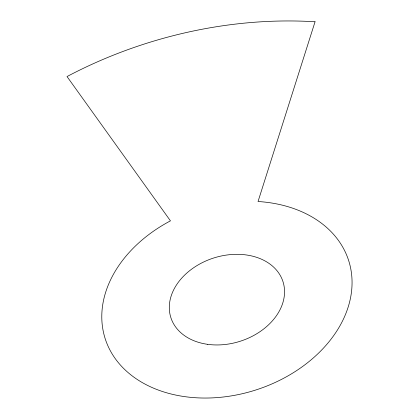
<?xml version="1.0" encoding="UTF-8"?>
<svg xmlns="http://www.w3.org/2000/svg" width="419" height="419" viewBox="0 0 419 419"><rect width="100%" height="100%" fill="white"/><g stroke="black" fill="none" stroke-linecap="round" stroke-linejoin="round"><path stroke-width="0.63" d="M315.051 21.772L258.041 201.508A127.853 94.862 -17.8 0 1 334.566 334.357A127.853 94.862 -17.8 0 1 135.526 378.315A127.853 94.862 -17.8 0 1 170.454 220.855L67.019 76.551A362.042 268.626 -17.8 0 1 315.051 21.772M207.347 344.287A58.875 43.686 -17.8 0 0 283.647 284.024A58.875 43.686 -17.8 0 0 189.77 270.59A58.875 43.686 -17.8 0 0 207.347 344.287"/></g></svg>
